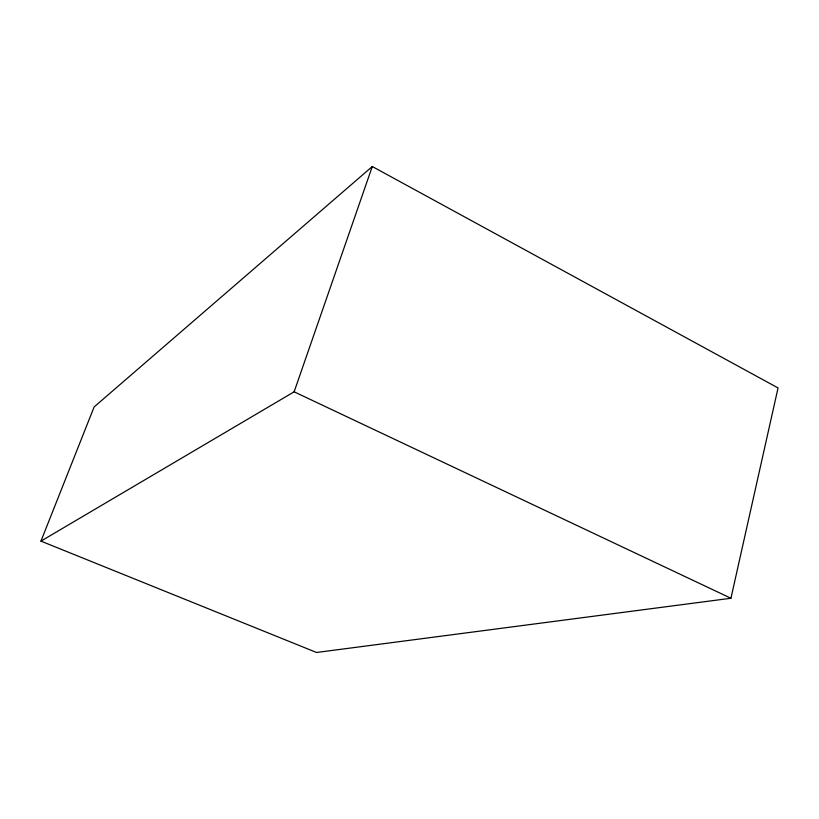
<?xml version="1.0" encoding="UTF-8"?>
<svg xmlns="http://www.w3.org/2000/svg" width="819" height="819" viewBox="0 0 819 819"><rect width="100%" height="100%" fill="white"/><g stroke="black" fill="none" stroke-linecap="round" stroke-linejoin="round"><path stroke-width="1.23" d="M730.937 598.259L778.05 387.94L372.287 166.523L94.113 406.961L40.95 541.124L316.554 652.477L730.937 598.259L294.134 391.81L40.95 541.124M294.134 391.81L372.287 166.523"/></g></svg>
